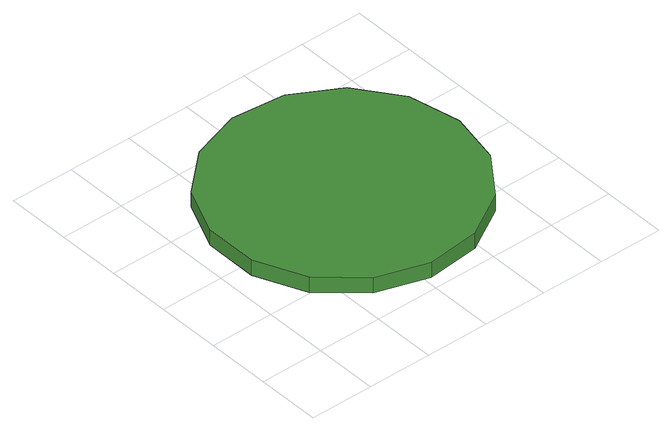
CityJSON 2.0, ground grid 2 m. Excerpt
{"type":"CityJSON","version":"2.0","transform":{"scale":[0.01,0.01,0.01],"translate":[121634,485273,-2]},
"CityObjects":{
"tree1":{"type":"SolitaryVegetationObject","attributes":{"function":"something"},"geometry":[{"type":"MultiSurface","lod":"1","boundaries":[[[0,1,2,3,4,5,6,7,8,9,10,11,12,13,14]],[[15,16,17,18,19,20,21,22,23,24,25,26,27,28,29]],[[0,29,28,1]],[[1,28,27,2]],[[2,27,26,3]],[[3,26,25,4]],[[4,25,24,5]],[[5,24,23,6]],[[6,23,22,7]],[[7,22,21,8]],[[8,21,20,9]],[[9,20,19,10]],[[10,19,18,11]],[[11,18,17,12]],[[12,17,16,13]],[[13,16,15,14]],[[14,15,29,0]]]}]},
"tree2":{"type":"SolitaryVegetationObject","attributes":{"function":"something"}}
},
"vertices":[
[863,441,124],[829,604,124],[730,739,124],[586,823,124],[419,840,124],[261,789,124],[136,677,124],[69,524,124],[69,357,124],[136,205,124],[261,93,124],[419,41,124],[586,59,124],[730,142,124],[829,277,124],[829,277,73],[730,142,73],[586,59,73],[419,41,73],[261,93,73],[136,205,73],[69,357,73],[69,524,73],[136,677,73],[261,789,73],[419,840,73],[586,823,73],[730,739,73],[829,604,73],[863,441,73]
]}
